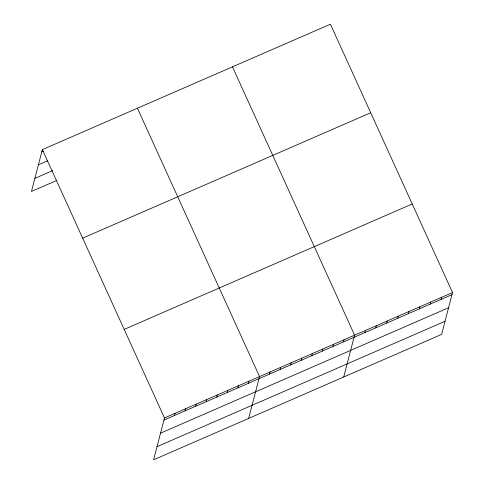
<?xml version="1.0" encoding="UTF-8"?>
<svg xmlns="http://www.w3.org/2000/svg" width="484" height="484" viewBox="0 0 484 484"><rect width="100%" height="100%" fill="white"/><g stroke="black" fill="none" stroke-linecap="round" stroke-linejoin="round"><path stroke-width="0.73" d="M42.368 149.617L164.499 417.952L153.597 459.8L441.632 334.384L452.534 292.536L330.403 24.2L42.368 149.617L31.466 191.464L56.549 180.544M174.506 415.472L175.063 413.354M185.069 410.874L185.62 408.756M195.633 406.276L196.183 404.152M206.19 401.678L206.747 399.554M216.753 397.08L217.304 394.956M227.317 392.482L227.867 390.358M237.874 387.884L238.43 385.76M248.437 383.286L248.988 381.162M248.649 418.412L259.551 376.564L137.42 108.228M269.558 374.084L270.114 371.966M280.121 369.486L280.672 367.368M290.684 364.888L291.235 362.77M301.242 360.29L301.798 358.172M311.805 355.692L312.355 353.568M322.368 351.094L322.919 348.97M332.925 346.496L333.482 344.372M343.489 341.898L344.039 339.774M343.7 377.024L354.603 335.176L232.471 66.84M364.93 332.556L365.487 330.439M375.814 327.819L376.364 325.702M386.692 323.082L387.248 320.965M397.576 318.345L398.126 316.227M408.454 313.608L409.01 311.484M419.338 308.871L419.888 306.747M430.222 304.133L430.772 302.01M441.099 299.396L441.65 297.273M41.812 151.734L43.136 151.159M38.399 164.844L47.638 160.821M34.878 178.354L52.702 170.592M82.673 238.164L370.708 112.748M124.194 329.398L412.229 203.982M164.499 417.952L452.534 292.536M163.949 420.07L451.983 294.653M160.531 433.18L448.565 307.763M157.016 446.69L445.05 321.273"/></g></svg>
